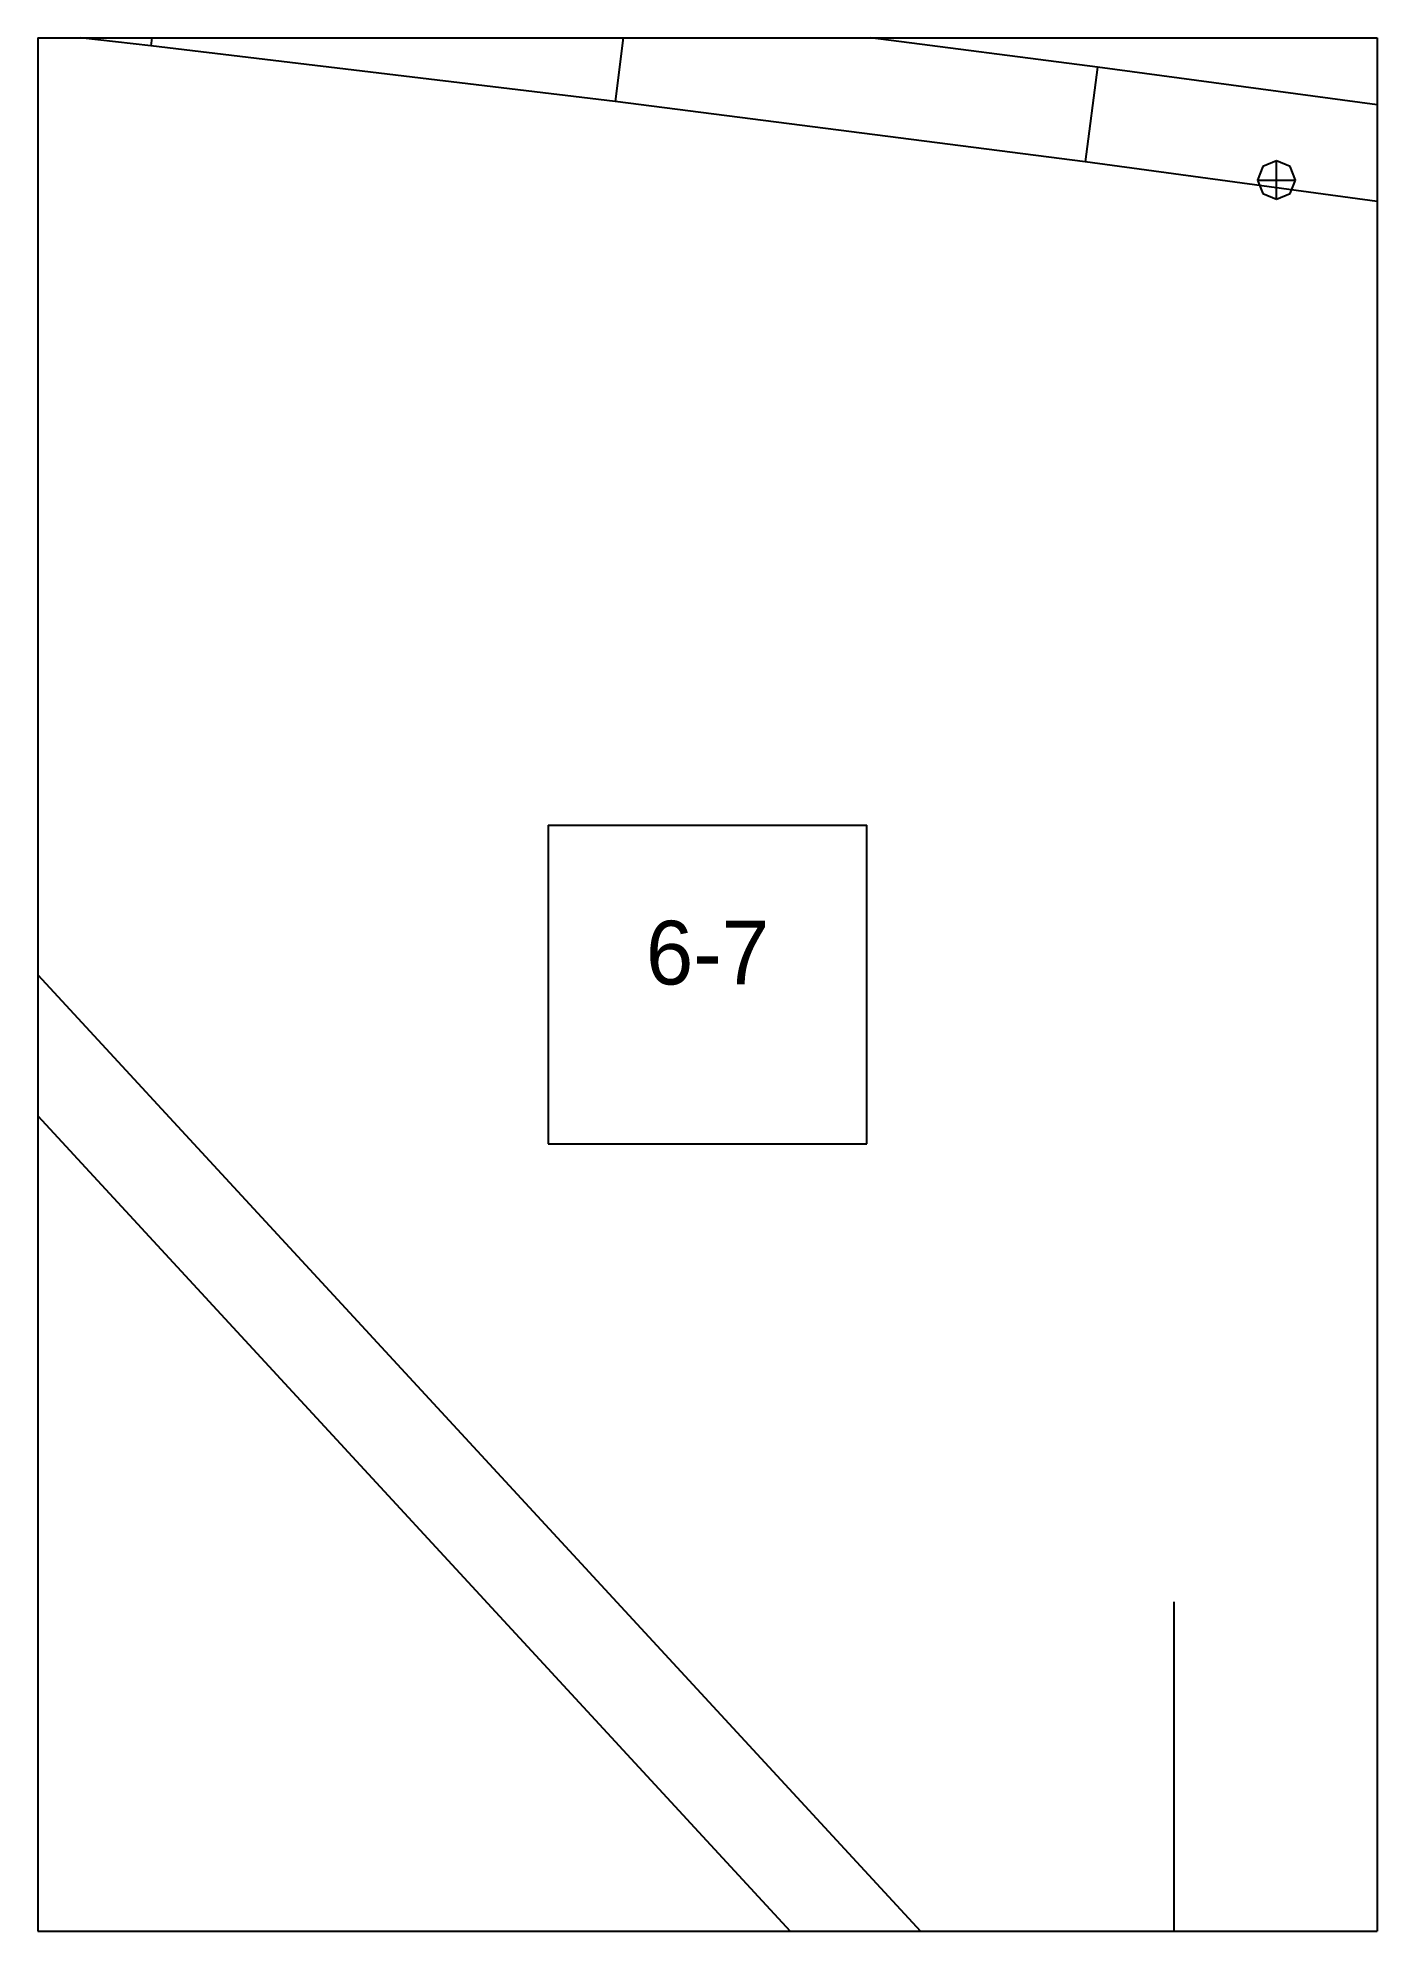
# Paper-space layout 'Plan 6-7' of a CAD drawing. Header units: metres, sheet in millimetres. Extents: x 0 to 210, y 0 to 297.
# The model-space entities are those that its viewports show. They can reach past a viewport. Long polylines and large blocks are cut down to what shows.
import ezdxf
from ezdxf.enums import TextEntityAlignment as Align

# ---------------------------------------------------------------- set-up
doc = ezdxf.new("R2010")
doc.units = ezdxf.units.M
for name, color, linetype in [('default', 7, 'Continuous'), ('TEXTLAYER', 7, 'Continuous'), ('VIEWPORTS', 7, 'Continuous')]:
    doc.layers.add(name, color=color, linetype=linetype)

msp = doc.modelspace()

# ---------------------------------------------------------------- linework, layer by layer
at = {"color": 9}
for p, q in [((1260, -1188), (1260, -1485)), ((1260, -1188), (1260, -1485)), ((1470, -1188), (1470, -1485)), ((1470, -1188), (1470, -1485)), ((1050, -1485), (1260, -1485)), ((1050, -1485), (1260, -1485)), ((1260, -1485), (1470, -1485)), ((1260, -1485), (1260, -1782)), ((1260, -1485), (1470, -1485)), ((1260, -1485), (1260, -1782)), ((1470, -1485), (1680, -1485)), ((1470, -1485), (1470, -1782)), ((1470, -1485), (1680, -1485)), ((1470, -1485), (1470, -1782)), ((1340, -1608.5), (1390, -1608.5)), ((1340, -1608.5), (1340, -1658.5)), ((1390, -1658.5), (1390, -1608.5)), ((1340, -1658.5), (1390, -1658.5)), ((1050, -1782), (1260, -1782)), ((1050, -1782), (1260, -1782)), ((1260, -1782), (1470, -1782)), ((1260, -1782), (1260, -2079)), ((1260, -1782), (1470, -1782)), ((1260, -1782), (1260, -2079)), ((1470, -1782), (1680, -1782)), ((1470, -1782), (1470, -2079)), ((1470, -1782), (1680, -1782)), ((1470, -1782), (1470, -2079))]:
    msp.add_line(p, q, dxfattribs=at)
at = {"layer": 'default', "color": 7, "linetype": 'Continuous'}
for p, q in [((1279.45, -1471.33), (1277.73, -1486.23)), ((1277.73, -1486.23), (1205.97, -1478.27)), ((1352.38, -1480.09), (1350.53, -1494.98)), ((1426.17, -1489.58), (1352.38, -1480.09)), ((1350.53, -1494.98), (1277.73, -1486.23)), ((1426.17, -1489.58), (1424.2, -1504.45)), ((1500.64, -1499.67), (1426.17, -1489.58)), ((1424.2, -1504.45), (1350.53, -1494.98)), ((1498.57, -1514.53), (1424.2, -1504.45)), ((1452.09, -1505.18), (1451.22, -1507.31)), ((1454.22, -1504.31), (1452.09, -1505.18)), ((1456.34, -1505.18), (1454.22, -1504.31)), ((1454.22, -1510.31), (1454.22, -1504.31)), ((1457.22, -1507.31), (1456.34, -1505.18)), ((1451.22, -1507.31), (1452.09, -1509.43)), ((1451.22, -1507.31), (1457.22, -1507.31)), ((1456.34, -1509.43), (1457.22, -1507.31)), ((1452.09, -1509.43), (1454.22, -1510.31)), ((1454.22, -1510.31), (1456.34, -1509.43)), ((1154.86, -1518.03), (1438.18, -1825.13)), ((1154.93, -1540.23), (1435.63, -1844.49)), ((1438.17, -1825.13), (1438.17, -1730.33))]:
    msp.add_line(p, q, dxfattribs=at)

# ---------------------------------------------------------------- texts
at = {"layer": 'TEXTLAYER', "color": 1}
msp.add_text('6-7', height=10, dxfattribs=at).set_placement((1365, -1633.5), align=Align.CENTER)

psp = doc.layouts.new('Plan 6-7')

# ---------------------------------------------------------------- viewports
at = {"layer": 'VIEWPORTS'}
psp.add_viewport(center=(105, 148.5), size=(210, 297), view_center_point=(1365, -1633.5), view_height=297, dxfattribs=at)

doc.saveas('drawing.dxf')
